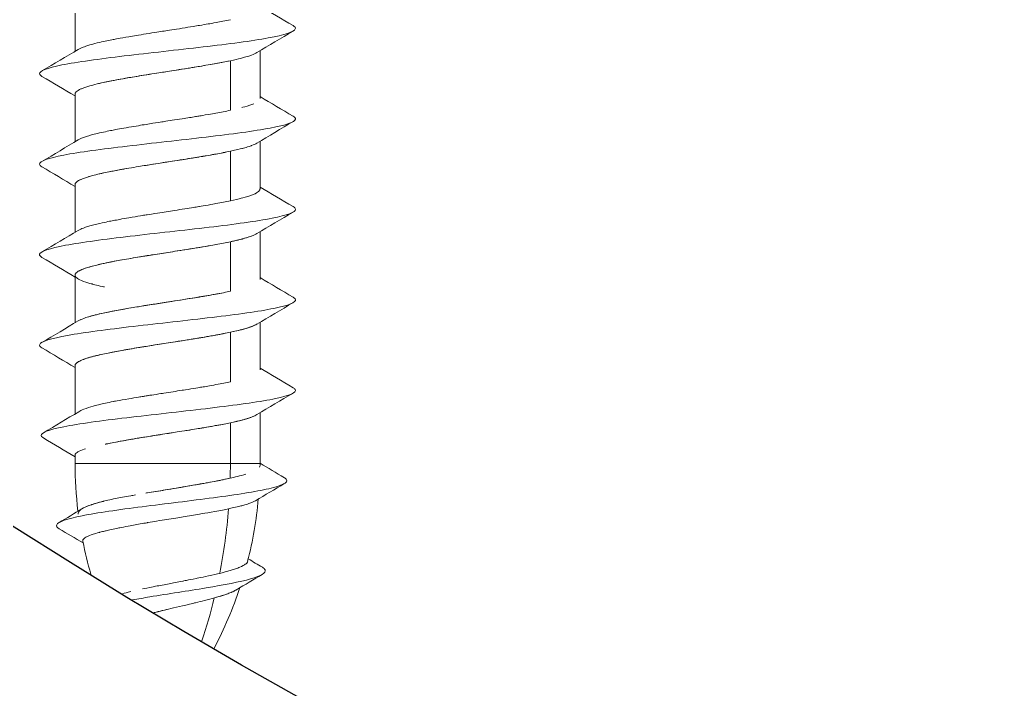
# Model space of a CAD drawing. Header units: inches. Extents: x 10 to 190, y 5 to 37.
# Drawn here: x 56.587 to 57.799, y 7.062 to 7.883 of the extents above; entities that cross this region are included whole.
import ezdxf

# ---------------------------------------------------------------- set-up
doc = ezdxf.new("R2010")
doc.units = ezdxf.units.IN
doc.header["$MEASUREMENT"] = 0

msp = doc.modelspace()

# ---------------------------------------------------------------- linework, layer by layer
at = {"color": 0, "linetype": 'Continuous', "lineweight": 0, "extrusion": (-1, 6.12323e-17, 0)}
for p, q in [((56.6548, 7.8442), (56.6548, 7.9027)), ((56.6911, 7.8565), (56.6911, 7.8565)), ((56.6911, 7.8565), (56.6911, 7.8565)), ((56.8818, 7.7864), (56.8818, 7.8449)), ((56.8455, 7.7719), (56.8455, 7.8327)), ((56.8455, 7.8327), (56.8455, 7.7719)), ((56.6548, 7.7332), (56.6548, 7.7917)), ((56.6911, 7.7455), (56.6911, 7.7455)), ((56.6911, 7.7455), (56.6911, 7.7455)), ((56.8818, 7.6754), (56.8818, 7.7339)), ((56.8455, 7.6609), (56.8455, 7.7217)), ((56.8455, 7.7217), (56.8455, 7.6609)), ((56.6548, 7.6222), (56.6548, 7.6807)), ((56.8818, 7.5644), (56.8818, 7.6229)), ((56.8455, 7.5499), (56.8455, 7.6107)), ((56.8455, 7.6107), (56.8455, 7.5499)), ((56.6548, 7.5112), (56.6548, 7.5697)), ((56.6911, 7.5235), (56.6911, 7.5235)), ((56.6911, 7.5235), (56.6911, 7.5235)), ((56.8818, 7.4534), (56.8818, 7.5119)), ((56.8455, 7.4389), (56.8455, 7.4997)), ((56.8455, 7.4997), (56.8455, 7.4389)), ((56.6548, 7.3995), (56.6548, 7.4587)), ((56.6911, 7.4125), (56.6911, 7.4125)), ((56.6911, 7.4125), (56.6911, 7.4125)), ((56.8818, 7.3389), (56.8818, 7.4009)), ((56.8455, 7.3389), (56.8455, 7.3887)), ((56.8455, 7.3887), (56.8455, 7.3389)), ((56.6548, 7.3389), (56.6548, 7.3489)), ((56.8455, 7.3389), (56.6548, 7.3389)), ((56.6548, 7.3389), (56.8455, 7.3389)), ((56.8818, 7.3389), (56.8455, 7.3389)), ((56.8455, 7.3389), (56.8818, 7.3389))]:
    msp.add_line(p, q, dxfattribs=at)
msp.add_circle((60.2243, 12.9566), 6.7609)
at = {"color": 0, "linetype": 'Continuous', "lineweight": 0, "extrusion": (0, 0, -1)}
for centre, start, end in [((-57.1399, 7.3389), 353.0461, 360), ((-56.3966, 7.3389), 185.1665, 194.3412), ((-57.1399, 7.3389), 343.7043, 348.6319), ((-56.3966, 7.3389), 198.3163, 207.8651)]:
    msp.add_arc(centre, 0.4851, start, end, dxfattribs=at)
at = {"color": 0, "linetype": 'Continuous', "lineweight": 0}
for start_param, end_param in [(-1.608287, -1.570796), (-1.8525, -1.685841), (-2.036565, -1.917872)]:
    msp.add_ellipse((56.5155, 7.3389), major_axis=(0, 0.4851), ratio=0.68008, start_param=start_param, end_param=end_param, dxfattribs=at)
at = {"color": 0, "linetype": 'Continuous', "lineweight": 0, "extrusion": (0, 0, -1)}
for start_param, end_param in [(-1.570796, -1.533305), (-1.455752, -1.289092), (-1.22372, -1.105027)]:
    msp.add_ellipse((56.5155, 7.3389), major_axis=(0, -0.4851), ratio=0.68008, start_param=start_param, end_param=end_param, dxfattribs=at)
at = {"color": 0, "linetype": 'Continuous', "lineweight": 0}
for points in [[(56.8818, 7.8997), (56.8953, 7.8917), (56.9088, 7.8837), (56.9224, 7.8757)], [(56.9224, 7.869), (56.9075, 7.8602), (56.8927, 7.8515), (56.8779, 7.8426)], [(56.6142, 7.8202), (56.629, 7.8289), (56.6439, 7.8377), (56.6587, 7.8466)], [(56.6587, 7.8466), (56.6587, 7.8466), (56.6587, 7.8466), (56.6587, 7.8466)], [(56.6548, 7.7894), (56.6413, 7.7975), (56.6277, 7.8055), (56.6142, 7.8135)], [(56.8818, 7.7887), (56.8953, 7.7807), (56.9088, 7.7727), (56.9224, 7.7647)], [(56.9224, 7.758), (56.9075, 7.7492), (56.8927, 7.7405), (56.8779, 7.7316)], [(56.6142, 7.7092), (56.629, 7.7179), (56.6439, 7.7267), (56.6587, 7.7356)], [(56.6587, 7.7356), (56.6587, 7.7356), (56.6587, 7.7356), (56.6587, 7.7356)], [(56.6548, 7.6784), (56.6413, 7.6865), (56.6277, 7.6945), (56.6142, 7.7025)], [(56.8818, 7.6777), (56.8953, 7.6697), (56.9088, 7.6617), (56.9224, 7.6537)], [(56.9224, 7.647), (56.9075, 7.6382), (56.8927, 7.6295), (56.8779, 7.6206)], [(56.6142, 7.5982), (56.629, 7.6069), (56.6439, 7.6157), (56.6586, 7.6246)], [(56.6586, 7.6246), (56.6586, 7.6246), (56.6586, 7.6246), (56.6586, 7.6246)], [(56.6548, 7.5674), (56.6413, 7.5755), (56.6277, 7.5835), (56.6142, 7.5915)], [(56.8818, 7.5667), (56.8953, 7.5587), (56.9088, 7.5507), (56.9224, 7.5427)], [(56.8818, 7.5644), (56.8818, 7.5644), (56.8818, 7.5644), (56.8818, 7.5644)], [(56.9224, 7.536), (56.9075, 7.5272), (56.8927, 7.5184), (56.8779, 7.5096)], [(56.6141, 7.4872), (56.629, 7.4959), (56.6438, 7.5047), (56.6586, 7.5136)], [(56.6548, 7.4564), (56.6413, 7.4645), (56.6277, 7.4725), (56.6142, 7.4805)], [(56.8818, 7.4557), (56.8953, 7.4477), (56.9088, 7.4397), (56.9224, 7.4317)], [(56.9223, 7.4249), (56.9075, 7.4162), (56.8926, 7.4074), (56.8779, 7.3986)], [(56.6161, 7.3765), (56.6306, 7.385), (56.645, 7.3936), (56.6593, 7.4022)], [(56.6548, 7.347), (56.642, 7.3546), (56.6291, 7.3622), (56.6163, 7.3697)], [(56.7411, 7.3712), (56.7411, 7.3712), (56.7411, 7.3712), (56.7411, 7.3712)], [(56.7411, 7.3712), (56.7411, 7.3712), (56.7411, 7.3712), (56.7411, 7.3712)], [(56.8811, 7.3343), (56.8816, 7.335), (56.8818, 7.3357), (56.8818, 7.3364)], [(56.8818, 7.3391), (56.8917, 7.3331), (56.9017, 7.3272), (56.9117, 7.3212)], [(56.8818, 7.3389), (56.8818, 7.3381), (56.8818, 7.3372), (56.8818, 7.3364)], [(56.8452, 7.3207), (56.8503, 7.3219), (56.8576, 7.3235), (56.8643, 7.3257)], [(56.9116, 7.314), (56.8998, 7.3071), (56.888, 7.3001), (56.8763, 7.2931)], [(56.6352, 7.2663), (56.6446, 7.2719), (56.654, 7.2775), (56.6633, 7.2832)], [(56.6647, 7.2413), (56.655, 7.2471), (56.6452, 7.2528), (56.6355, 7.2586)], [(56.8674, 7.2218), (56.8732, 7.2183), (56.8789, 7.2148), (56.8847, 7.2114)], [(56.8844, 7.2026), (56.8738, 7.1964), (56.8633, 7.1901), (56.8528, 7.1838)], [(56.7722, 7.1608), (56.7653, 7.1591), (56.7584, 7.1574), (56.7518, 7.1557)]]:
    msp.add_open_spline(points, degree=3, dxfattribs=at)
for points, knots in [([(56.6587, 7.8466), (56.6596, 7.8471), (56.6607, 7.8477), (56.6619, 7.8482), (56.6629, 7.8487), (56.6643, 7.8492), (56.6663, 7.8499), (56.6686, 7.8508), (56.6706, 7.8514), (56.6716, 7.8517), (56.6724, 7.8519), (56.6734, 7.8522), (56.6746, 7.8526), (56.6772, 7.8533), (56.6805, 7.8541), (56.6851, 7.8552), (56.6911, 7.8565), (56.6968, 7.8577), (56.7017, 7.8586), (56.7036, 7.859), (56.7095, 7.8601), (56.721, 7.8621), (56.7238, 7.8626), (56.7268, 7.8631), (56.73, 7.8636), (56.7337, 7.8642), (56.7378, 7.8649), (56.742, 7.8656), (56.752, 7.8671), (56.7594, 7.8683), (56.764, 7.869), (56.7692, 7.8698), (56.7767, 7.871), (56.7863, 7.8725), (56.7912, 7.8733), (56.7957, 7.874), (56.7998, 7.8747), (56.8027, 7.8751), (56.8053, 7.8756), (56.8077, 7.876), (56.8114, 7.8766), (56.8149, 7.8772), (56.818, 7.8777), (56.8209, 7.8782), (56.8242, 7.8788), (56.8278, 7.8794), (56.8332, 7.8804), (56.8392, 7.8816), (56.8455, 7.8829)], [0.3443405, 0.3443405, 0.3443405, 0.3443405, 0.375, 0.375, 0.375, 0.40625, 0.40625, 0.40625, 0.4375, 0.4375, 0.4375, 0.4575375, 0.4575375, 0.4575375, 0.5, 0.5, 0.5, 0.5625, 0.5625, 0.5625, 0.625, 0.625, 0.625, 0.6534866, 0.6534866, 0.6534866, 0.6875, 0.6875, 0.6875, 0.75, 0.75, 0.75, 0.8125, 0.8125, 0.8125, 0.8491694, 0.8491694, 0.8491694, 0.875, 0.875, 0.875, 0.90625, 0.90625, 0.90625, 0.9375, 0.9375, 0.9375, 1, 1, 1, 1]), ([(56.6142, 7.8135), (56.6125, 7.8144), (56.6115, 7.8154), (56.6105, 7.8201), (56.6202, 7.8238), (56.6573, 7.8311), (56.6844, 7.8348), (56.7461, 7.8422), (56.7804, 7.8459), (56.8434, 7.8532), (56.8718, 7.8569), (56.9121, 7.8643), (56.9239, 7.868), (56.9256, 7.873), (56.9246, 7.8744), (56.9224, 7.8757)], [0.25851394, 0.25851394, 0.25851394, 0.25851394, 0.25950767, 0.25950767, 0.26326651, 0.26326651, 0.26702535, 0.26702535, 0.2707842, 0.2707842, 0.27454304, 0.27454304, 0.27830189, 0.27830189, 0.2796758, 0.2796758, 0.2796758, 0.2796758]), ([(56.9224, 7.8757), (56.9246, 7.8744), (56.9256, 7.873), (56.9239, 7.868), (56.9121, 7.8643), (56.8718, 7.8569), (56.8434, 7.8532), (56.7804, 7.8459), (56.7461, 7.8422), (56.6844, 7.8348), (56.6573, 7.8311), (56.6202, 7.8238), (56.6105, 7.8201), (56.6115, 7.8154), (56.6125, 7.8144), (56.6142, 7.8135)], [-0.2796758, -0.2796758, -0.2796758, -0.2796758, -0.27830189, -0.27830189, -0.27454304, -0.27454304, -0.2707842, -0.2707842, -0.26702535, -0.26702535, -0.26326651, -0.26326651, -0.25950767, -0.25950767, -0.25851394, -0.25851394, -0.25851394, -0.25851394]), ([(56.8779, 7.8426), (56.8762, 7.8416), (56.874, 7.8406), (56.8714, 7.8396), (56.8703, 7.8392), (56.8687, 7.8386), (56.8663, 7.8379), (56.8637, 7.8371), (56.8616, 7.8365), (56.8602, 7.8361), (56.8595, 7.836), (56.8587, 7.8357), (56.8577, 7.8355), (56.855, 7.8348), (56.8511, 7.8339), (56.8455, 7.8327)], [0.8210069, 0.8210069, 0.8210069, 0.8210069, 0.875, 0.875, 0.875, 0.90625, 0.90625, 0.90625, 0.9375, 0.9375, 0.9375, 0.954172, 0.954172, 0.954172, 1, 1, 1, 1]), ([(56.8455, 7.8327), (56.8392, 7.8314), (56.8331, 7.8302), (56.8277, 7.8292), (56.825, 7.8287), (56.8217, 7.8281), (56.818, 7.8275), (56.8146, 7.8269), (56.8112, 7.8263), (56.8077, 7.8257), (56.8054, 7.8254), (56.8028, 7.8249), (56.7998, 7.8244), (56.7959, 7.8238), (56.7913, 7.8231), (56.7862, 7.8223), (56.7767, 7.8208), (56.7692, 7.8196), (56.764, 7.8188), (56.7594, 7.8181), (56.7519, 7.817), (56.742, 7.8153), (56.7377, 7.8147), (56.7337, 7.814), (56.73, 7.8134), (56.7268, 7.8129), (56.7237, 7.8124), (56.7209, 7.8119), (56.7096, 7.8099), (56.7036, 7.8088), (56.7017, 7.8084), (56.6968, 7.8075), (56.691, 7.8063), (56.685, 7.8049), (56.6805, 7.8039), (56.6772, 7.803), (56.6746, 7.8023), (56.6734, 7.802), (56.6724, 7.8017), (56.6716, 7.8015), (56.6706, 7.8012), (56.6686, 7.8006), (56.6662, 7.7997), (56.6642, 7.799), (56.6629, 7.7985), (56.6619, 7.798), (56.6595, 7.7969), (56.6575, 7.7958), (56.6562, 7.7945), (56.6549, 7.7933), (56.6547, 7.7923), (56.6548, 7.7917)], [0, 0, 0, 0, 0.0625, 0.0625, 0.0625, 0.09375, 0.09375, 0.09375, 0.125, 0.125, 0.125, 0.1518353, 0.1518353, 0.1518353, 0.1875, 0.1875, 0.1875, 0.25, 0.25, 0.25, 0.3125, 0.3125, 0.3125, 0.3463783, 0.3463783, 0.3463783, 0.375, 0.375, 0.375, 0.4375, 0.4375, 0.4375, 0.5, 0.5, 0.5, 0.542455, 0.542455, 0.542455, 0.5625, 0.5625, 0.5625, 0.59375, 0.59375, 0.59375, 0.625, 0.625, 0.625, 0.6875, 0.6875, 0.6875, 0.7291232, 0.7291232, 0.7291232, 0.7291232]), ([(56.8455, 7.8327), (56.8376, 7.831), (56.8254, 7.8287), (56.8098, 7.8261), (56.8019, 7.8248), (56.7947, 7.8236), (56.7856, 7.8222), (56.7764, 7.8207), (56.7689, 7.8196), (56.764, 7.8188), (56.7591, 7.8181), (56.7517, 7.8169), (56.7429, 7.8155), (56.7342, 7.8141), (56.7271, 7.8129), (56.7194, 7.8116), (56.7043, 7.809), (56.6927, 7.8068), (56.6836, 7.8046)], [0, 0, 0, 0, 0.125, 0.125, 0.125, 0.1875, 0.1875, 0.1875, 0.25, 0.25, 0.25, 0.3125, 0.3125, 0.3125, 0.375, 0.375, 0.375, 0.497558, 0.497558, 0.497558, 0.497558]), ([(56.6587, 7.7356), (56.6596, 7.7361), (56.6607, 7.7367), (56.6618, 7.7372), (56.663, 7.7377), (56.6644, 7.7383), (56.6662, 7.7389), (56.6679, 7.7395), (56.6697, 7.7401), (56.6716, 7.7407), (56.6729, 7.7411), (56.6744, 7.7415), (56.6762, 7.742), (56.6786, 7.7426), (56.6815, 7.7433), (56.685, 7.7441), (56.6916, 7.7456), (56.6975, 7.7468), (56.7017, 7.7476), (56.7054, 7.7483), (56.7116, 7.7495), (56.7209, 7.7511), (56.7249, 7.7518), (56.7288, 7.7524), (56.7326, 7.753), (56.7358, 7.7536), (56.7389, 7.7541), (56.7419, 7.7546), (56.7542, 7.7565), (56.7618, 7.7577), (56.764, 7.758), (56.7701, 7.759), (56.7775, 7.7601), (56.7862, 7.7615), (56.7928, 7.7625), (56.7982, 7.7634), (56.8025, 7.7641), (56.8045, 7.7644), (56.8062, 7.7647), (56.8078, 7.765), (56.8096, 7.7653), (56.8131, 7.7659), (56.818, 7.7667), (56.822, 7.7674), (56.8253, 7.768), (56.8277, 7.7684), (56.8336, 7.7695), (56.8396, 7.7706), (56.8455, 7.7719)], [0.3433021, 0.3433021, 0.3433021, 0.3433021, 0.375, 0.375, 0.375, 0.40625, 0.40625, 0.40625, 0.4375, 0.4375, 0.4375, 0.4643785, 0.4643785, 0.4643785, 0.5, 0.5, 0.5, 0.5625, 0.5625, 0.5625, 0.625, 0.625, 0.625, 0.6589784, 0.6589784, 0.6589784, 0.6875, 0.6875, 0.6875, 0.75, 0.75, 0.75, 0.8125, 0.8125, 0.8125, 0.8549372, 0.8549372, 0.8549372, 0.875, 0.875, 0.875, 0.90625, 0.90625, 0.90625, 0.9375, 0.9375, 0.9375, 1, 1, 1, 1]), ([(56.8595, 7.7752), (56.8595, 7.7752), (56.8596, 7.7752), (56.8596, 7.7752), (56.8603, 7.7754), (56.8648, 7.7765), (56.8693, 7.7781), (56.8712, 7.7787), (56.8727, 7.7793), (56.8741, 7.7799)], [0.06155038, 0.06155038, 0.06155038, 0.06155038, 0.0625, 0.0625, 0.0625, 0.125, 0.125, 0.125, 0.15096023, 0.15096023, 0.15096023, 0.15096023]), ([(56.6142, 7.7025), (56.6123, 7.7036), (56.6113, 7.7047), (56.6112, 7.7095), (56.6218, 7.7132), (56.6601, 7.7206), (56.6878, 7.7242), (56.75, 7.7316), (56.7843, 7.7353), (56.8468, 7.7427), (56.8748, 7.7464), (56.9138, 7.7537), (56.9248, 7.7574), (56.9254, 7.7623), (56.9244, 7.7635), (56.9224, 7.7647)], [0.2207772, 0.2207772, 0.2207772, 0.2207772, 0.22191922, 0.22191922, 0.22567807, 0.22567807, 0.22943691, 0.22943691, 0.23319575, 0.23319575, 0.2369546, 0.2369546, 0.24071344, 0.24071344, 0.2419384, 0.2419384, 0.2419384, 0.2419384]), ([(56.9224, 7.7647), (56.9244, 7.7635), (56.9254, 7.7623), (56.9248, 7.7574), (56.9138, 7.7537), (56.8748, 7.7464), (56.8468, 7.7427), (56.7843, 7.7353), (56.75, 7.7316), (56.6878, 7.7242), (56.6601, 7.7206), (56.6218, 7.7132), (56.6112, 7.7095), (56.6113, 7.7047), (56.6123, 7.7036), (56.6142, 7.7025)], [-0.2419384, -0.2419384, -0.2419384, -0.2419384, -0.24071344, -0.24071344, -0.2369546, -0.2369546, -0.23319575, -0.23319575, -0.22943691, -0.22943691, -0.22567807, -0.22567807, -0.22191922, -0.22191922, -0.2207772, -0.2207772, -0.2207772, -0.2207772]), ([(56.8455, 7.7217), (56.8396, 7.7205), (56.8336, 7.7193), (56.8278, 7.7182), (56.8253, 7.7178), (56.8221, 7.7172), (56.818, 7.7165), (56.8131, 7.7156), (56.8096, 7.7151), (56.8077, 7.7147), (56.8062, 7.7145), (56.8045, 7.7142), (56.8025, 7.7139), (56.7982, 7.7132), (56.7928, 7.7123), (56.7863, 7.7113), (56.7776, 7.7099), (56.7701, 7.7088), (56.764, 7.7078), (56.7617, 7.7075), (56.7542, 7.7063), (56.742, 7.7043), (56.7389, 7.7039), (56.7358, 7.7033), (56.7326, 7.7028), (56.7288, 7.7022), (56.7249, 7.7016), (56.721, 7.7009), (56.7116, 7.6993), (56.7054, 7.6981), (56.7017, 7.6974), (56.6975, 7.6966), (56.6916, 7.6955), (56.6851, 7.694), (56.6817, 7.6932), (56.6787, 7.6924), (56.6762, 7.6918), (56.6745, 7.6913), (56.673, 7.6909), (56.6716, 7.6905), (56.6695, 7.6899), (56.6678, 7.6893), (56.6663, 7.6887), (56.6648, 7.6882), (56.6633, 7.6877), (56.6619, 7.687), (56.6597, 7.686), (56.6575, 7.6849), (56.6562, 7.6835), (56.655, 7.6823), (56.6548, 7.6814), (56.6548, 7.6807)], [0, 0, 0, 0, 0.0625, 0.0625, 0.0625, 0.09375, 0.09375, 0.09375, 0.125, 0.125, 0.125, 0.1450576, 0.1450576, 0.1450576, 0.1875, 0.1875, 0.1875, 0.25, 0.25, 0.25, 0.3125, 0.3125, 0.3125, 0.3411117, 0.3411117, 0.3411117, 0.375, 0.375, 0.375, 0.4375, 0.4375, 0.4375, 0.5, 0.5, 0.5, 0.5367286, 0.5367286, 0.5367286, 0.5625, 0.5625, 0.5625, 0.59375, 0.59375, 0.59375, 0.625, 0.625, 0.625, 0.6875, 0.6875, 0.6875, 0.7328947, 0.7328947, 0.7328947, 0.7328947]), ([(56.8455, 7.7217), (56.8395, 7.7204), (56.8335, 7.7193), (56.8275, 7.7182), (56.8214, 7.7171), (56.8147, 7.7159), (56.8095, 7.715), (56.8042, 7.7142), (56.7972, 7.713), (56.7873, 7.7115), (56.7774, 7.7099), (56.7699, 7.7087), (56.7655, 7.7081), (56.7611, 7.7074), (56.7537, 7.7062), (56.7445, 7.7047), (56.7441, 7.7047), (56.7437, 7.7046), (56.7434, 7.7046)], [0, 0, 0, 0, 0.0625, 0.0625, 0.0625, 0.125, 0.125, 0.125, 0.1875, 0.1875, 0.1875, 0.25, 0.25, 0.25, 0.3125, 0.3125, 0.3125, 0.3150861, 0.3150861, 0.3150861, 0.3150861]), ([(56.8779, 7.7316), (56.8763, 7.7306), (56.8741, 7.7296), (56.8714, 7.7286), (56.8709, 7.7284), (56.8694, 7.7279), (56.8663, 7.7269), (56.864, 7.7262), (56.8619, 7.7256), (56.8602, 7.7252), (56.86, 7.7251), (56.8597, 7.725), (56.8594, 7.7249), (56.8573, 7.7244), (56.8531, 7.7233), (56.8455, 7.7217)], [0.821688, 0.821688, 0.821688, 0.821688, 0.875, 0.875, 0.875, 0.90625, 0.90625, 0.90625, 0.9375, 0.9375, 0.9375, 0.9465102, 0.9465102, 0.9465102, 1, 1, 1, 1]), ([(56.721, 7.7009), (56.721, 7.7009), (56.721, 7.7009), (56.7209, 7.7009), (56.7064, 7.6984), (56.6943, 7.6961), (56.6844, 7.6938)], [0.3747084, 0.3747084, 0.3747084, 0.3747084, 0.375, 0.375, 0.375, 0.4994209, 0.4994209, 0.4994209, 0.4994209]), ([(56.6714, 7.6904), (56.6714, 7.6904), (56.6713, 7.6904), (56.6713, 7.6904), (56.6677, 7.6893), (56.6645, 7.6882), (56.6623, 7.6872), (56.6601, 7.6863), (56.6578, 7.6851), (56.6562, 7.6835), (56.655, 7.6824), (56.6547, 7.6815), (56.6548, 7.6807)], [0.5617735, 0.5617735, 0.5617735, 0.5617735, 0.5625, 0.5625, 0.5625, 0.625, 0.625, 0.625, 0.6875, 0.6875, 0.6875, 0.7308377, 0.7308377, 0.7308377, 0.7308377]), ([(56.8455, 7.6609), (56.8509, 7.662), (56.8557, 7.6632), (56.8585, 7.6639), (56.8613, 7.6647), (56.8657, 7.6658), (56.8704, 7.6674), (56.875, 7.6691), (56.8771, 7.6702), (56.8788, 7.6713), (56.8804, 7.6724), (56.8813, 7.6736), (56.8816, 7.6745), (56.8817, 7.6748), (56.8818, 7.6751), (56.8818, 7.6754)], [0, 0, 0, 0, 0.0625, 0.0625, 0.0625, 0.125, 0.125, 0.125, 0.1875, 0.1875, 0.1875, 0.25, 0.25, 0.25, 0.2704448, 0.2704448, 0.2704448, 0.2704448]), ([(56.6586, 7.6246), (56.6597, 7.6252), (56.6608, 7.6257), (56.6619, 7.6262), (56.6631, 7.6268), (56.6658, 7.6279), (56.6716, 7.6297), (56.6735, 7.6303), (56.6756, 7.6308), (56.6779, 7.6314), (56.6801, 7.632), (56.6825, 7.6326), (56.6851, 7.6332), (56.6927, 7.6349), (56.6987, 7.636), (56.7017, 7.6366), (56.7063, 7.6375), (56.7126, 7.6386), (56.7209, 7.6401), (56.7262, 7.641), (56.731, 7.6418), (56.7352, 7.6425), (56.7377, 7.6429), (56.74, 7.6432), (56.742, 7.6436), (56.7432, 7.6438), (56.7468, 7.6443), (56.7529, 7.6453), (56.7572, 7.646), (56.7609, 7.6465), (56.764, 7.647), (56.7706, 7.648), (56.7781, 7.6492), (56.7862, 7.6505), (56.795, 7.6519), (56.8013, 7.6529), (56.8051, 7.6535), (56.8061, 7.6537), (56.807, 7.6538), (56.8077, 7.654), (56.8102, 7.6544), (56.8136, 7.655), (56.818, 7.6557), (56.8227, 7.6565), (56.8259, 7.6571), (56.8277, 7.6574), (56.834, 7.6585), (56.8399, 7.6597), (56.8455, 7.6609)], [0.3416968, 0.3416968, 0.3416968, 0.3416968, 0.375, 0.375, 0.375, 0.4375, 0.4375, 0.4375, 0.4687768, 0.4687768, 0.4687768, 0.5, 0.5, 0.5, 0.5625, 0.5625, 0.5625, 0.625, 0.625, 0.625, 0.664489, 0.664489, 0.664489, 0.6875, 0.6875, 0.6875, 0.71875, 0.71875, 0.71875, 0.75, 0.75, 0.75, 0.8125, 0.8125, 0.8125, 0.8618717, 0.8618717, 0.8618717, 0.875, 0.875, 0.875, 0.90625, 0.90625, 0.90625, 0.9375, 0.9375, 0.9375, 1, 1, 1, 1]), ([(56.6142, 7.5915), (56.612, 7.5927), (56.611, 7.594), (56.6121, 7.5989), (56.6234, 7.6026), (56.6631, 7.61), (56.6913, 7.6137), (56.7539, 7.6211), (56.7883, 7.6247), (56.8502, 7.6321), (56.8777, 7.6358), (56.9154, 7.6432), (56.9256, 7.6469), (56.9252, 7.6516), (56.9242, 7.6526), (56.9224, 7.6537)], [0.18304002, 0.18304002, 0.18304002, 0.18304002, 0.18433078, 0.18433078, 0.18808962, 0.18808962, 0.19184847, 0.19184847, 0.19560731, 0.19560731, 0.19936616, 0.19936616, 0.203125, 0.203125, 0.2042014, 0.2042014, 0.2042014, 0.2042014]), ([(56.9224, 7.6537), (56.9242, 7.6526), (56.9252, 7.6516), (56.9256, 7.6469), (56.9154, 7.6432), (56.8777, 7.6358), (56.8502, 7.6321), (56.7883, 7.6247), (56.7539, 7.6211), (56.6913, 7.6137), (56.6631, 7.61), (56.6234, 7.6026), (56.6121, 7.5989), (56.611, 7.594), (56.612, 7.5927), (56.6142, 7.5915)], [-0.2042014, -0.2042014, -0.2042014, -0.2042014, -0.203125, -0.203125, -0.19936616, -0.19936616, -0.19560731, -0.19560731, -0.19184847, -0.19184847, -0.18808962, -0.18808962, -0.18433078, -0.18433078, -0.18304002, -0.18304002, -0.18304002, -0.18304002]), ([(56.8779, 7.6206), (56.8765, 7.6198), (56.8745, 7.6188), (56.8708, 7.6174), (56.8661, 7.6157), (56.8616, 7.6145), (56.8609, 7.6143), (56.8602, 7.6141), (56.8563, 7.613), (56.8455, 7.6107)], [0.826369, 0.826369, 0.826369, 0.826369, 0.875, 0.875, 0.875, 0.9375, 0.9375, 0.9375, 1, 1, 1, 1]), ([(56.8779, 7.6206), (56.8763, 7.6197), (56.8742, 7.6187), (56.8714, 7.6176), (56.867, 7.616), (56.863, 7.6149), (56.861, 7.6144), (56.8607, 7.6143), (56.8604, 7.6142), (56.8602, 7.6141), (56.8586, 7.6137), (56.8563, 7.6131), (56.8532, 7.6124), (56.8492, 7.6115), (56.8464, 7.6109), (56.8455, 7.6107)], [0.8222952, 0.8222952, 0.8222952, 0.8222952, 0.875, 0.875, 0.875, 0.9286913, 0.9286913, 0.9286913, 0.9375, 0.9375, 0.9375, 0.96875, 0.96875, 0.96875, 1, 1, 1, 1]), ([(56.8455, 7.6107), (56.8399, 7.6095), (56.834, 7.6084), (56.8277, 7.6072), (56.8259, 7.6069), (56.8227, 7.6063), (56.818, 7.6055), (56.8137, 7.6047), (56.8102, 7.6042), (56.8078, 7.6037), (56.807, 7.6036), (56.8062, 7.6035), (56.8051, 7.6033), (56.8012, 7.6027), (56.795, 7.6017), (56.7862, 7.6003), (56.7781, 7.599), (56.7706, 7.5979), (56.764, 7.5968), (56.7609, 7.5963), (56.7572, 7.5958), (56.7529, 7.5951), (56.7468, 7.5941), (56.7432, 7.5935), (56.7419, 7.5933), (56.7399, 7.593), (56.7377, 7.5926), (56.7352, 7.5923), (56.731, 7.5916), (56.7262, 7.5908), (56.7209, 7.5899), (56.7126, 7.5885), (56.7063, 7.5873), (56.7017, 7.5864), (56.6987, 7.5859), (56.6927, 7.5847), (56.685, 7.5829), (56.6825, 7.5823), (56.6801, 7.5818), (56.6779, 7.5812), (56.6756, 7.5806), (56.6736, 7.58), (56.6716, 7.5795), (56.6657, 7.5777), (56.6631, 7.5766), (56.6618, 7.576), (56.6599, 7.5751), (56.6576, 7.574), (56.6562, 7.5725), (56.6553, 7.5716), (56.6549, 7.5708), (56.6548, 7.5701), (56.6547, 7.5697), (56.6548, 7.5694), (56.6549, 7.5691), (56.6549, 7.5689), (56.655, 7.5683), (56.6558, 7.5673), (56.6564, 7.5667), (56.6572, 7.5661), (56.6579, 7.5656), (56.6594, 7.5646), (56.6617, 7.5634), (56.6651, 7.5621), (56.6688, 7.5607), (56.6724, 7.5597), (56.6747, 7.5591), (56.6754, 7.5589), (56.6759, 7.5588), (56.6764, 7.5586), (56.6779, 7.5582), (56.6801, 7.5577), (56.6833, 7.5569), (56.6868, 7.5561), (56.6895, 7.5555), (56.6911, 7.5552)], [0, 0, 0, 0, 0.0625, 0.0625, 0.0625, 0.09375, 0.09375, 0.09375, 0.125, 0.125, 0.125, 0.138317, 0.138317, 0.138317, 0.1875, 0.1875, 0.1875, 0.25, 0.25, 0.25, 0.28125, 0.28125, 0.28125, 0.3125, 0.3125, 0.3125, 0.335438, 0.335438, 0.335438, 0.375, 0.375, 0.375, 0.4375, 0.4375, 0.4375, 0.5, 0.5, 0.5, 0.531205, 0.531205, 0.531205, 0.5625, 0.5625, 0.5625, 0.625, 0.625, 0.625, 0.6875, 0.6875, 0.6875, 0.726953, 0.726953, 0.726953, 0.75, 0.75, 0.75, 0.78125, 0.78125, 0.78125, 0.8125, 0.8125, 0.8125, 0.875, 0.875, 0.875, 0.924056, 0.924056, 0.924056, 0.9375, 0.9375, 0.9375, 0.96875, 0.96875, 0.96875, 1, 1, 1, 1]), ([(56.8455, 7.6107), (56.8346, 7.6084), (56.8215, 7.6061), (56.8112, 7.6043), (56.806, 7.6034), (56.7989, 7.6023), (56.7884, 7.6006), (56.7779, 7.599), (56.7705, 7.5978), (56.7635, 7.5968), (56.7566, 7.5957), (56.7492, 7.5945), (56.7434, 7.5936), (56.7377, 7.5927), (56.7305, 7.5915), (56.7232, 7.5903), (56.7085, 7.5878), (56.6961, 7.5855), (56.6854, 7.583), (56.68, 7.5818), (56.6754, 7.5806), (56.6705, 7.5791), (56.6657, 7.5777), (56.6629, 7.5765), (56.6614, 7.5758), (56.6599, 7.5751), (56.6576, 7.5739), (56.6562, 7.5725), (56.6551, 7.5715), (56.6548, 7.5705), (56.6548, 7.5697)], [0, 0, 0, 0, 0.125, 0.125, 0.125, 0.1875, 0.1875, 0.1875, 0.25, 0.25, 0.25, 0.3125, 0.3125, 0.3125, 0.375, 0.375, 0.375, 0.5, 0.5, 0.5, 0.5625, 0.5625, 0.5625, 0.625, 0.625, 0.625, 0.6875, 0.6875, 0.6875, 0.7341287, 0.7341287, 0.7341287, 0.7341287]), ([(56.6142, 7.4805), (56.6118, 7.4819), (56.6108, 7.4833), (56.613, 7.4884), (56.6252, 7.4921), (56.6661, 7.4994), (56.6947, 7.5031), (56.7579, 7.5105), (56.7922, 7.5142), (56.8536, 7.5215), (56.8805, 7.5252), (56.917, 7.5326), (56.9264, 7.5363), (56.9249, 7.5409), (56.9239, 7.5418), (56.9224, 7.5427)], [0.14530247, 0.14530247, 0.14530247, 0.14530247, 0.14674233, 0.14674233, 0.15050118, 0.15050118, 0.15426002, 0.15426002, 0.15801887, 0.15801887, 0.16177771, 0.16177771, 0.16553656, 0.16553656, 0.16646489, 0.16646489, 0.16646489, 0.16646489]), ([(56.9224, 7.5427), (56.9239, 7.5418), (56.9249, 7.5409), (56.9264, 7.5363), (56.917, 7.5326), (56.8805, 7.5252), (56.8536, 7.5215), (56.7922, 7.5142), (56.7579, 7.5105), (56.6947, 7.5031), (56.6661, 7.4994), (56.6252, 7.4921), (56.613, 7.4884), (56.6108, 7.4833), (56.6118, 7.4819), (56.6142, 7.4805)], [-0.16646489, -0.16646489, -0.16646489, -0.16646489, -0.16553656, -0.16553656, -0.16177771, -0.16177771, -0.15801887, -0.15801887, -0.15426002, -0.15426002, -0.15050118, -0.15050118, -0.14674233, -0.14674233, -0.14530247, -0.14530247, -0.14530247, -0.14530247]), ([(56.6586, 7.5136), (56.6598, 7.5142), (56.6609, 7.5148), (56.6619, 7.5152), (56.6637, 7.516), (56.6665, 7.5172), (56.6716, 7.5187), (56.6742, 7.5195), (56.677, 7.5202), (56.6796, 7.5209), (56.6815, 7.5213), (56.6833, 7.5218), (56.6851, 7.5222), (56.6878, 7.5228), (56.6904, 7.5233), (56.6931, 7.5239), (56.6955, 7.5244), (56.6983, 7.525), (56.7017, 7.5256), (56.7069, 7.5266), (56.7132, 7.5278), (56.721, 7.5291), (56.7279, 7.5303), (56.7337, 7.5312), (56.7379, 7.5319), (56.7395, 7.5322), (56.7408, 7.5324), (56.742, 7.5326), (56.7443, 7.5329), (56.7479, 7.5335), (56.753, 7.5343), (56.7577, 7.535), (56.7614, 7.5356), (56.7641, 7.536), (56.7711, 7.5371), (56.7786, 7.5383), (56.7862, 7.5395), (56.7995, 7.5416), (56.8064, 7.5428), (56.8077, 7.543), (56.8085, 7.5431), (56.811, 7.5435), (56.8154, 7.5442), (56.8186, 7.5448), (56.8228, 7.5455), (56.8278, 7.5464), (56.8344, 7.5476), (56.8403, 7.5488), (56.8455, 7.5499)], [0.3393971, 0.3393971, 0.3393971, 0.3393971, 0.375, 0.375, 0.375, 0.4375, 0.4375, 0.4375, 0.47412, 0.47412, 0.47412, 0.5, 0.5, 0.5, 0.53125, 0.53125, 0.53125, 0.5625, 0.5625, 0.5625, 0.625, 0.625, 0.625, 0.6706974, 0.6706974, 0.6706974, 0.6875, 0.6875, 0.6875, 0.71875, 0.71875, 0.71875, 0.75, 0.75, 0.75, 0.8125, 0.8125, 0.8125, 0.8748086, 0.8748086, 0.8748086, 0.9106309, 0.9106309, 0.9106309, 0.9375, 0.9375, 0.9375, 1, 1, 1, 1]), ([(56.7428, 7.5327), (56.7431, 7.5327), (56.7433, 7.5328), (56.7435, 7.5328), (56.7492, 7.5337), (56.7566, 7.5349), (56.763, 7.5358), (56.7693, 7.5368), (56.7768, 7.538), (56.7884, 7.5398), (56.8, 7.5417), (56.807, 7.5428), (56.8082, 7.543), (56.8095, 7.5433), (56.8165, 7.5444), (56.8256, 7.546), (56.8346, 7.5477), (56.8404, 7.5488), (56.8455, 7.5499)], [0.6850074, 0.6850074, 0.6850074, 0.6850074, 0.6875, 0.6875, 0.6875, 0.75, 0.75, 0.75, 0.8125, 0.8125, 0.8125, 0.875, 0.875, 0.875, 0.9375, 0.9375, 0.9375, 1, 1, 1, 1]), ([(56.6586, 7.5136), (56.6598, 7.5143), (56.6611, 7.5148), (56.6621, 7.5153), (56.6638, 7.516), (56.6667, 7.5172), (56.6714, 7.5186), (56.6761, 7.52), (56.6807, 7.5212), (56.6868, 7.5226), (56.6988, 7.5252), (56.7114, 7.5275), (56.7233, 7.5295)], [0.3379392, 0.3379392, 0.3379392, 0.3379392, 0.375, 0.375, 0.375, 0.4375, 0.4375, 0.4375, 0.5, 0.5, 0.5, 0.6208762, 0.6208762, 0.6208762, 0.6208762]), ([(56.8783, 7.5098), (56.8761, 7.5085), (56.8731, 7.5072), (56.8697, 7.506), (56.8667, 7.505), (56.8627, 7.5038), (56.8593, 7.5029), (56.8558, 7.502), (56.8509, 7.5008), (56.8455, 7.4997)], [0.8039518, 0.8039518, 0.8039518, 0.8039518, 0.875, 0.875, 0.875, 0.9375, 0.9375, 0.9375, 1, 1, 1, 1]), ([(56.8779, 7.5096), (56.8764, 7.5087), (56.8744, 7.5077), (56.8714, 7.5066), (56.8682, 7.5054), (56.865, 7.5045), (56.8626, 7.5038), (56.8617, 7.5035), (56.8609, 7.5033), (56.8602, 7.5031), (56.8588, 7.5028), (56.8566, 7.5022), (56.8533, 7.5014), (56.8501, 7.5007), (56.8474, 7.5001), (56.8455, 7.4997)], [0.8228833, 0.8228833, 0.8228833, 0.8228833, 0.875, 0.875, 0.875, 0.9206056, 0.9206056, 0.9206056, 0.9375, 0.9375, 0.9375, 0.96875, 0.96875, 0.96875, 1, 1, 1, 1]), ([(56.8455, 7.4997), (56.8401, 7.4986), (56.8343, 7.4974), (56.825, 7.4957), (56.8156, 7.494), (56.8085, 7.4929), (56.8072, 7.4927), (56.8059, 7.4924), (56.799, 7.4913), (56.7887, 7.4897), (56.7785, 7.4881), (56.7709, 7.4869), (56.7638, 7.4858), (56.7566, 7.4847), (56.7492, 7.4835), (56.7441, 7.4827), (56.7389, 7.4818), (56.7317, 7.4807), (56.7248, 7.4795), (56.711, 7.4772), (56.6982, 7.4749), (56.6866, 7.4723), (56.6807, 7.471), (56.6761, 7.4698), (56.6713, 7.4684), (56.6665, 7.4669), (56.6636, 7.4658), (56.6619, 7.465), (56.6602, 7.4643), (56.6579, 7.4631), (56.6564, 7.4617), (56.6552, 7.4606), (56.6547, 7.4597), (56.6548, 7.4587)], [0, 0, 0, 0, 0.0625, 0.0625, 0.0625, 0.125, 0.125, 0.125, 0.1875, 0.1875, 0.1875, 0.25, 0.25, 0.25, 0.3125, 0.3125, 0.3125, 0.375, 0.375, 0.375, 0.5, 0.5, 0.5, 0.5625, 0.5625, 0.5625, 0.625, 0.625, 0.625, 0.6875, 0.6875, 0.6875, 0.7352373, 0.7352373, 0.7352373, 0.7352373]), ([(56.8455, 7.4997), (56.8403, 7.4986), (56.8343, 7.4974), (56.8277, 7.4962), (56.8163, 7.4941), (56.8091, 7.493), (56.8077, 7.4927), (56.807, 7.4926), (56.8045, 7.4922), (56.7999, 7.4915), (56.7965, 7.4909), (56.792, 7.4902), (56.7863, 7.4893), (56.7786, 7.4881), (56.7711, 7.4869), (56.764, 7.4858), (56.7614, 7.4854), (56.7577, 7.4848), (56.7529, 7.4841), (56.7479, 7.4833), (56.7443, 7.4827), (56.742, 7.4823), (56.7409, 7.4822), (56.7395, 7.4819), (56.7379, 7.4817), (56.7337, 7.481), (56.7279, 7.4801), (56.7209, 7.4789), (56.7132, 7.4776), (56.7069, 7.4764), (56.7017, 7.4754), (56.6991, 7.4749), (56.6962, 7.4743), (56.693, 7.4737), (56.6902, 7.4731), (56.6876, 7.4725), (56.6851, 7.4719), (56.6834, 7.4715), (56.6815, 7.4711), (56.6796, 7.4706), (56.677, 7.47), (56.6743, 7.4693), (56.6716, 7.4685), (56.6666, 7.467), (56.6637, 7.4658), (56.6619, 7.465), (56.6603, 7.4643), (56.6578, 7.4631), (56.6562, 7.4615), (56.6555, 7.4608), (56.6551, 7.4602), (56.6549, 7.4596), (56.6548, 7.4593), (56.6548, 7.459), (56.6548, 7.4587)], [0, 0, 0, 0, 0.0625, 0.0625, 0.0625, 0.1245645, 0.1245645, 0.1245645, 0.1605407, 0.1605407, 0.1605407, 0.1875, 0.1875, 0.1875, 0.25, 0.25, 0.25, 0.28125, 0.28125, 0.28125, 0.3125, 0.3125, 0.3125, 0.3294389, 0.3294389, 0.3294389, 0.375, 0.375, 0.375, 0.4375, 0.4375, 0.4375, 0.46875, 0.46875, 0.46875, 0.5, 0.5, 0.5, 0.526891, 0.526891, 0.526891, 0.5625, 0.5625, 0.5625, 0.625, 0.625, 0.625, 0.6875, 0.6875, 0.6875, 0.7215099, 0.7215099, 0.7215099, 0.7373822, 0.7373822, 0.7373822, 0.7373822]), ([(56.6163, 7.3697), (56.6137, 7.3712), (56.6128, 7.3726), (56.6153, 7.3778), (56.6276, 7.3815), (56.6688, 7.3889), (56.6982, 7.3925), (56.7618, 7.3999), (56.796, 7.4036), (56.8569, 7.411), (56.8833, 7.4147), (56.9184, 7.422), (56.927, 7.4257), (56.9246, 7.4302), (56.9237, 7.4309), (56.9224, 7.4317)], [0.10764897, 0.10764897, 0.10764897, 0.10764897, 0.10915389, 0.10915389, 0.11291274, 0.11291274, 0.11667158, 0.11667158, 0.12043042, 0.12043042, 0.12418927, 0.12418927, 0.12794811, 0.12794811, 0.12872891, 0.12872891, 0.12872891, 0.12872891]), ([(56.9224, 7.4317), (56.9237, 7.4309), (56.9246, 7.4302), (56.927, 7.4257), (56.9184, 7.422), (56.8833, 7.4147), (56.8569, 7.411), (56.796, 7.4036), (56.7618, 7.3999), (56.6982, 7.3925), (56.6688, 7.3889), (56.6276, 7.3815), (56.6153, 7.3778), (56.6128, 7.3726), (56.6137, 7.3712), (56.6163, 7.3697)], [-0.12872891, -0.12872891, -0.12872891, -0.12872891, -0.12794811, -0.12794811, -0.12418927, -0.12418927, -0.12043042, -0.12043042, -0.11667158, -0.11667158, -0.11291274, -0.11291274, -0.10915389, -0.10915389, -0.10764897, -0.10764897, -0.10764897, -0.10764897]), ([(56.6593, 7.4022), (56.6604, 7.4029), (56.6614, 7.4033), (56.6618, 7.4035), (56.6639, 7.4046), (56.6669, 7.4058), (56.6715, 7.4073), (56.6754, 7.4086), (56.6789, 7.4096), (56.6814, 7.4102), (56.6829, 7.4106), (56.6841, 7.4109), (56.6849, 7.4111), (56.689, 7.4121), (56.6944, 7.4133), (56.7016, 7.4147), (56.7022, 7.4148), (56.708, 7.4159), (56.7207, 7.4181), (56.7249, 7.4188), (56.7288, 7.4194), (56.7327, 7.4201), (56.7346, 7.4204), (56.7366, 7.4207), (56.7388, 7.421), (56.7394, 7.4212), (56.74, 7.4213), (56.7406, 7.4213), (56.7428, 7.4217), (56.7442, 7.4219), (56.7449, 7.422), (56.7471, 7.4224), (56.7503, 7.4229), (56.7543, 7.4235), (56.7589, 7.4242), (56.7621, 7.4247), (56.7639, 7.425), (56.7714, 7.4262), (56.7789, 7.4273), (56.7861, 7.4285), (56.7883, 7.4288), (56.792, 7.4294), (56.797, 7.4302), (56.8017, 7.431), (56.8052, 7.4316), (56.8077, 7.432), (56.8084, 7.4321), (56.8093, 7.4322), (56.8103, 7.4324), (56.8142, 7.433), (56.8201, 7.434), (56.8277, 7.4354), (56.8347, 7.4367), (56.8406, 7.4378), (56.8455, 7.4389)], [0.3421887, 0.3421887, 0.3421887, 0.3421887, 0.375, 0.375, 0.375, 0.4375, 0.4375, 0.4375, 0.4759842, 0.4759842, 0.4759842, 0.5, 0.5, 0.5, 0.5625, 0.5625, 0.5625, 0.625, 0.625, 0.625, 0.6607143, 0.6607143, 0.6607143, 0.6785714, 0.6785714, 0.6785714, 0.6822968, 0.6822968, 0.6822968, 0.6964286, 0.6964286, 0.6964286, 0.7232143, 0.7232143, 0.7232143, 0.75, 0.75, 0.75, 0.8125, 0.8125, 0.8125, 0.84375, 0.84375, 0.84375, 0.875, 0.875, 0.875, 0.8883651, 0.8883651, 0.8883651, 0.9375, 0.9375, 0.9375, 1, 1, 1, 1]), ([(56.8782, 7.3988), (56.8763, 7.3976), (56.8737, 7.3965), (56.8706, 7.3953), (56.8675, 7.3942), (56.8636, 7.393), (56.8597, 7.392), (56.8558, 7.391), (56.8509, 7.3899), (56.8455, 7.3887)], [0.8117206, 0.8117206, 0.8117206, 0.8117206, 0.875, 0.875, 0.875, 0.9375, 0.9375, 0.9375, 1, 1, 1, 1]), ([(56.8779, 7.3986), (56.8765, 7.3978), (56.8745, 7.3968), (56.8714, 7.3956), (56.869, 7.3947), (56.8665, 7.3939), (56.8641, 7.3932), (56.8628, 7.3928), (56.8615, 7.3925), (56.8602, 7.3922), (56.8595, 7.392), (56.8574, 7.3914), (56.8532, 7.3904), (56.8504, 7.3898), (56.8477, 7.3892), (56.8455, 7.3887)], [0.8242341, 0.8242341, 0.8242341, 0.8242341, 0.875, 0.875, 0.875, 0.9146028, 0.9146028, 0.9146028, 0.9375, 0.9375, 0.9375, 0.96875, 0.96875, 0.96875, 1, 1, 1, 1]), ([(56.8455, 7.3887), (56.8407, 7.3877), (56.8353, 7.3866), (56.8269, 7.3851), (56.8185, 7.3835), (56.812, 7.3825), (56.81, 7.3821), (56.808, 7.3818), (56.8015, 7.3807), (56.7923, 7.3792), (56.783, 7.3778), (56.776, 7.3767), (56.7726, 7.3762), (56.7692, 7.3756), (56.7622, 7.3745), (56.7522, 7.373), (56.7422, 7.3714), (56.7356, 7.3703), (56.7311, 7.3696), (56.7267, 7.3688), (56.7201, 7.3677), (56.7112, 7.3661), (56.7023, 7.3645), (56.6969, 7.3634), (56.6927, 7.3625), (56.6924, 7.3625), (56.6921, 7.3624), (56.6918, 7.3624)], [0, 0, 0, 0, 0.0625, 0.0625, 0.0625, 0.125, 0.125, 0.125, 0.1875, 0.1875, 0.1875, 0.25, 0.25, 0.25, 0.3125, 0.3125, 0.3125, 0.375, 0.375, 0.375, 0.4375, 0.4375, 0.4375, 0.5, 0.5, 0.5, 0.5042141, 0.5042141, 0.5042141, 0.5042141]), ([(56.8455, 7.3887), (56.8408, 7.3877), (56.8353, 7.3866), (56.829, 7.3855), (56.819, 7.3836), (56.8124, 7.3825), (56.8105, 7.3822), (56.8083, 7.3818), (56.8019, 7.3808), (56.7906, 7.379)], [0, 0, 0, 0, 0.0625, 0.0625, 0.0625, 0.125, 0.125, 0.125, 0.1874488, 0.1874488, 0.1874488, 0.1874488]), ([(56.7714, 7.376), (56.7709, 7.3759), (56.7704, 7.3758), (56.7699, 7.3757), (56.7669, 7.3753), (56.7634, 7.3747), (56.7595, 7.3741), (56.756, 7.3736), (56.7525, 7.373), (56.7491, 7.3725), (56.7471, 7.3721), (56.7442, 7.3717), (56.7406, 7.3711), (56.7401, 7.371), (56.7395, 7.3709), (56.7389, 7.3708), (56.7355, 7.3703), (56.7322, 7.3697), (56.7291, 7.3692), (56.7261, 7.3687), (56.7195, 7.3677), (56.7102, 7.3659), (56.7026, 7.3645), (56.6972, 7.3635), (56.6935, 7.3627), (56.6933, 7.3627), (56.6932, 7.3627), (56.6931, 7.3626)], [0.244908, 0.244908, 0.244908, 0.244908, 0.25, 0.25, 0.25, 0.28125, 0.28125, 0.28125, 0.3125, 0.3125, 0.3125, 0.3396513, 0.3396513, 0.3396513, 0.34375, 0.34375, 0.34375, 0.375, 0.375, 0.375, 0.4375, 0.4375, 0.4375, 0.5, 0.5, 0.5, 0.5013727, 0.5013727, 0.5013727, 0.5013727]), ([(56.6678, 7.3567), (56.6654, 7.356), (56.6624, 7.355), (56.6598, 7.3537), (56.6578, 7.3528), (56.6563, 7.3518), (56.6555, 7.3508), (56.6554, 7.3506), (56.6552, 7.3503), (56.6551, 7.3501), (56.6549, 7.3497), (56.6548, 7.3493), (56.6548, 7.3489)], [0.625, 0.625, 0.625, 0.625, 0.6875, 0.6875, 0.6875, 0.75, 0.75, 0.75, 0.7712902, 0.7712902, 0.7712902, 0.7952598, 0.7952598, 0.7952598, 0.7952598]), ([(56.6355, 7.2586), (56.6326, 7.2602), (56.6315, 7.2619), (56.634, 7.2672), (56.6449, 7.2709), (56.6819, 7.2783), (56.7084, 7.282), (56.7658, 7.2894), (56.7969, 7.293), (56.8524, 7.3004), (56.8765, 7.3041), (56.9087, 7.3115), (56.9165, 7.3152), (56.914, 7.3196), (56.9131, 7.3204), (56.9117, 7.3212)], [0.06986645, 0.06986645, 0.06986645, 0.06986645, 0.07156545, 0.07156545, 0.07532429, 0.07532429, 0.07908314, 0.07908314, 0.08284198, 0.08284198, 0.08660083, 0.08660083, 0.09035967, 0.09035967, 0.0911743, 0.0911743, 0.0911743, 0.0911743]), ([(56.9117, 7.3212), (56.9131, 7.3204), (56.914, 7.3196), (56.9165, 7.3152), (56.9087, 7.3115), (56.8765, 7.3041), (56.8524, 7.3004), (56.7969, 7.293), (56.7658, 7.2894), (56.7084, 7.282), (56.6819, 7.2783), (56.6449, 7.2709), (56.634, 7.2672), (56.6315, 7.2619), (56.6326, 7.2602), (56.6355, 7.2586)], [-0.0911743, -0.0911743, -0.0911743, -0.0911743, -0.09035967, -0.09035967, -0.08660083, -0.08660083, -0.08284198, -0.08284198, -0.07908314, -0.07908314, -0.07532429, -0.07532429, -0.07156545, -0.07156545, -0.06986645, -0.06986645, -0.06986645, -0.06986645]), ([(56.7417, 7.3024), (56.7423, 7.3025), (56.743, 7.3026), (56.7436, 7.3027), (56.7497, 7.3037), (56.7569, 7.3049), (56.7655, 7.3063), (56.7729, 7.3075), (56.7802, 7.3087), (56.7872, 7.3099), (56.7873, 7.3099), (56.7947, 7.3111), (56.8083, 7.3135), (56.8092, 7.3137), (56.8107, 7.3139), (56.8127, 7.3143), (56.8162, 7.3149), (56.8214, 7.3159), (56.8278, 7.3171), (56.8347, 7.3184), (56.8405, 7.3196), (56.8452, 7.3207)], [0.6982106, 0.6982106, 0.6982106, 0.6982106, 0.7033583, 0.7033583, 0.7033583, 0.75, 0.75, 0.75, 0.8125, 0.8125, 0.8125, 0.875, 0.875, 0.875, 0.8973932, 0.8973932, 0.8973932, 0.9375, 0.9375, 0.9375, 1, 1, 1, 1]), ([(56.7429, 7.3026), (56.7469, 7.3032), (56.7506, 7.3039), (56.7542, 7.3044), (56.7616, 7.3057), (56.77, 7.307), (56.7788, 7.3085), (56.7897, 7.3103), (56.7999, 7.312), (56.8085, 7.3136), (56.8104, 7.3139), (56.8123, 7.3142), (56.8144, 7.3146), (56.8223, 7.316), (56.8298, 7.3175), (56.8364, 7.3188), (56.8396, 7.3195), (56.8425, 7.3201), (56.8452, 7.3207)], [0.6798564, 0.6798564, 0.6798564, 0.6798564, 0.7142857, 0.7142857, 0.7142857, 0.7857143, 0.7857143, 0.7857143, 0.8733901, 0.8733901, 0.8733901, 0.8928571, 0.8928571, 0.8928571, 0.9654359, 0.9654359, 0.9654359, 1, 1, 1, 1]), ([(56.6633, 7.2832), (56.6641, 7.2836), (56.6648, 7.2841), (56.6655, 7.2844), (56.6677, 7.2855), (56.6708, 7.2868), (56.675, 7.2882), (56.6751, 7.2882), (56.6765, 7.2887), (56.6799, 7.2898), (56.6818, 7.2903), (56.6835, 7.2908), (56.685, 7.2912), (56.6863, 7.2916), (56.6874, 7.2918), (56.6882, 7.292), (56.6922, 7.293), (56.6975, 7.2943), (56.7045, 7.2957), (56.7095, 7.2967), (56.7157, 7.2978), (56.7233, 7.2992), (56.7247, 7.2994), (56.7266, 7.2998), (56.729, 7.3002)], [0.3500353, 0.3500353, 0.3500353, 0.3500353, 0.375, 0.375, 0.375, 0.4375, 0.4375, 0.4375, 0.4625, 0.4625, 0.4625, 0.4813675, 0.4813675, 0.4813675, 0.5, 0.5, 0.5, 0.5625, 0.5625, 0.5625, 0.625, 0.625, 0.625, 0.6559796, 0.6559796, 0.6559796, 0.6559796]), ([(56.6588, 7.2767), (56.6588, 7.2767), (56.6588, 7.2767), (56.6588, 7.2767), (56.6584, 7.2783), (56.6591, 7.2799), (56.661, 7.2816), (56.6621, 7.2825), (56.6636, 7.2834), (56.6653, 7.2843), (56.6677, 7.2855), (56.6708, 7.2868), (56.6745, 7.288), (56.6763, 7.2887), (56.6783, 7.2893), (56.6813, 7.2902), (56.6844, 7.2911), (56.6869, 7.2917), (56.6886, 7.2921), (56.6889, 7.2922), (56.6893, 7.2923), (56.6897, 7.2924)], [0.2498258, 0.2498258, 0.2498258, 0.2498258, 0.25, 0.25, 0.25, 0.3308546, 0.3308546, 0.3308546, 0.375, 0.375, 0.375, 0.4375, 0.4375, 0.4375, 0.46875, 0.46875, 0.46875, 0.5, 0.5, 0.5, 0.5062439, 0.5062439, 0.5062439, 0.5062439]), ([(56.8763, 7.2931), (56.8749, 7.2923), (56.8728, 7.2913), (56.8694, 7.29), (56.8675, 7.2893), (56.8654, 7.2887), (56.8633, 7.288), (56.8615, 7.2875), (56.8598, 7.2871), (56.8581, 7.2866), (56.852, 7.285), (56.8466, 7.2839), (56.8433, 7.2832)], [0.8198428, 0.8198428, 0.8198428, 0.8198428, 0.875, 0.875, 0.875, 0.9090879, 0.9090879, 0.9090879, 0.9375, 0.9375, 0.9375, 1, 1, 1, 1]), ([(56.8433, 7.2832), (56.8386, 7.2822), (56.8331, 7.2811), (56.8265, 7.2799), (56.8199, 7.2787), (56.8147, 7.2778), (56.8114, 7.2772), (56.8097, 7.277), (56.8085, 7.2767), (56.8077, 7.2766), (56.801, 7.2755), (56.7942, 7.2744), (56.7875, 7.2733), (56.7822, 7.2724), (56.7752, 7.2713), (56.7668, 7.2699), (56.7641, 7.2695), (56.7601, 7.2689), (56.7549, 7.268), (56.7516, 7.2675), (56.7481, 7.2669), (56.7445, 7.2663), (56.7441, 7.2662), (56.7437, 7.2661), (56.7433, 7.2661), (56.7377, 7.2651), (56.732, 7.2641), (56.7265, 7.2631), (56.7241, 7.2627), (56.721, 7.2621), (56.7172, 7.2614), (56.713, 7.2605), (56.7101, 7.26), (56.7085, 7.2596), (56.7016, 7.2582), (56.6966, 7.257), (56.6928, 7.2562), (56.6918, 7.2559), (56.6903, 7.2556), (56.6886, 7.2552), (56.6876, 7.2549), (56.6864, 7.2546), (56.6852, 7.2543), (56.6852, 7.2543), (56.6833, 7.2539), (56.6801, 7.253), (56.6758, 7.2517), (56.6729, 7.2506), (56.6709, 7.2497), (56.6692, 7.249), (56.667, 7.2479), (56.6655, 7.2464), (56.6651, 7.2459), (56.6647, 7.2454), (56.6645, 7.2449), (56.6642, 7.2444), (56.6642, 7.2438), (56.6643, 7.2433)], [0, 0, 0, 0, 0.0625, 0.0625, 0.0625, 0.1042978, 0.1042978, 0.1042978, 0.125, 0.125, 0.125, 0.1875, 0.1875, 0.1875, 0.25, 0.25, 0.25, 0.2857143, 0.2857143, 0.2857143, 0.3178157, 0.3178157, 0.3178157, 0.3214286, 0.3214286, 0.3214286, 0.375, 0.375, 0.375, 0.40625, 0.40625, 0.40625, 0.4375, 0.4375, 0.4375, 0.5, 0.5, 0.5, 0.5219897, 0.5219897, 0.5219897, 0.5357143, 0.5357143, 0.5357143, 0.5625, 0.5625, 0.5625, 0.625, 0.625, 0.625, 0.6875, 0.6875, 0.6875, 0.7176111, 0.7176111, 0.7176111, 0.7471729, 0.7471729, 0.7471729, 0.7471729]), ([(56.7255, 7.1715), (56.7322, 7.1727), (56.7393, 7.1739), (56.769, 7.1788), (56.7936, 7.1825), (56.8377, 7.1898), (56.8572, 7.1935), (56.8832, 7.2009), (56.8897, 7.2046), (56.8875, 7.2093), (56.8864, 7.2103), (56.8847, 7.2114)], [0.04027253, 0.04027253, 0.04027253, 0.04027253, 0.04149469, 0.04149469, 0.04525354, 0.04525354, 0.04901238, 0.04901238, 0.05277123, 0.05277123, 0.05382314, 0.05382314, 0.05382314, 0.05382314]), ([(56.8847, 7.2114), (56.8864, 7.2103), (56.8875, 7.2093), (56.8897, 7.2046), (56.8832, 7.2009), (56.8572, 7.1935), (56.8377, 7.1898), (56.7936, 7.1825), (56.769, 7.1788), (56.7393, 7.1739), (56.7322, 7.1727), (56.7255, 7.1715)], [-0.05382314, -0.05382314, -0.05382314, -0.05382314, -0.05277123, -0.05277123, -0.04901238, -0.04901238, -0.04525354, -0.04525354, -0.04149469, -0.04149469, -0.04027253, -0.04027253, -0.04027253, -0.04027253]), ([(56.8325, 7.204), (56.8362, 7.205), (56.8411, 7.2062), (56.8463, 7.2078), (56.8482, 7.2083), (56.85, 7.2089), (56.8517, 7.2095), (56.8535, 7.2101), (56.8553, 7.2108), (56.8569, 7.2115), (56.8604, 7.2129), (56.8624, 7.2141), (56.8637, 7.2151), (56.865, 7.216), (56.8663, 7.2172), (56.8667, 7.2187)], [0, 0, 0, 0, 0.0625, 0.0625, 0.0625, 0.0926505, 0.0926505, 0.0926505, 0.125, 0.125, 0.125, 0.1875, 0.1875, 0.1875, 0.2493517, 0.2493517, 0.2493517, 0.2493517]), ([(56.7377, 7.1848), (56.7402, 7.1853), (56.7445, 7.1862), (56.7508, 7.1875), (56.7517, 7.1877), (56.7527, 7.1879), (56.7537, 7.1881), (56.7591, 7.1891), (56.7647, 7.1902), (56.7702, 7.1913), (56.7747, 7.1921), (56.7803, 7.1932), (56.7871, 7.1945), (56.7876, 7.1946), (56.7932, 7.1957), (56.8033, 7.1977), (56.8041, 7.1979), (56.8053, 7.1981), (56.8068, 7.1984), (56.8096, 7.199), (56.8136, 7.1998), (56.8187, 7.2009), (56.8241, 7.2021), (56.8287, 7.2031), (56.8325, 7.204)], [0.625, 0.625, 0.625, 0.625, 0.6795775, 0.6795775, 0.6795775, 0.6875, 0.6875, 0.6875, 0.75, 0.75, 0.75, 0.8125, 0.8125, 0.8125, 0.875, 0.875, 0.875, 0.8975538, 0.8975538, 0.8975538, 0.9375, 0.9375, 0.9375, 1, 1, 1, 1]), ([(56.7131, 7.179), (56.7157, 7.1797), (56.719, 7.1806), (56.7231, 7.1816), (56.7231, 7.1816), (56.7231, 7.1816), (56.7232, 7.1816)], [0.51706623, 0.51706623, 0.51706623, 0.51706623, 0.5625, 0.5625, 0.5625, 0.56257256, 0.56257256, 0.56257256, 0.56257256]), ([(56.8531, 7.184), (56.8518, 7.1832), (56.8503, 7.1824), (56.8484, 7.1815), (56.8452, 7.18), (56.8409, 7.1785), (56.8363, 7.177), (56.8329, 7.1759), (56.8294, 7.1749), (56.8258, 7.1739)], [0.8336456, 0.8336456, 0.8336456, 0.8336456, 0.875, 0.875, 0.875, 0.9467142, 0.9467142, 0.9467142, 1, 1, 1, 1]), ([(56.8528, 7.1838), (56.8518, 7.1832), (56.8504, 7.1825), (56.8488, 7.1817), (56.8471, 7.1809), (56.8453, 7.1802), (56.8436, 7.1795), (56.842, 7.1789), (56.8403, 7.1783), (56.8388, 7.1778), (56.8339, 7.1762), (56.8294, 7.1749), (56.8258, 7.1739)], [0.8425392, 0.8425392, 0.8425392, 0.8425392, 0.875, 0.875, 0.875, 0.9075007, 0.9075007, 0.9075007, 0.9375, 0.9375, 0.9375, 1, 1, 1, 1]), ([(56.8258, 7.1739), (56.8223, 7.1729), (56.8183, 7.1719), (56.8137, 7.1707), (56.8101, 7.1698), (56.8063, 7.1688), (56.8025, 7.1679), (56.8019, 7.1678), (56.8012, 7.1676), (56.8006, 7.1674), (56.7984, 7.1669), (56.7961, 7.1664), (56.7936, 7.1658), (56.7922, 7.1655), (56.7898, 7.1649), (56.7865, 7.1641), (56.7816, 7.163), (56.7768, 7.1619), (56.7722, 7.1608), (56.769, 7.16), (56.7641, 7.1588), (56.758, 7.1573), (56.7563, 7.1569), (56.7547, 7.1565), (56.7531, 7.156), (56.7526, 7.1559), (56.7522, 7.1558), (56.7517, 7.1557)], [0, 0, 0, 0, 0.0625, 0.0625, 0.0625, 0.1158571, 0.1158571, 0.1158571, 0.125, 0.125, 0.125, 0.15625, 0.15625, 0.15625, 0.1875, 0.1875, 0.1875, 0.25, 0.25, 0.25, 0.3125, 0.3125, 0.3125, 0.3348726, 0.3348726, 0.3348726, 0.3409417, 0.3409417, 0.3409417, 0.3409417])]:
    msp.add_open_spline(points, degree=3, knots=knots, dxfattribs=at)

doc.saveas('drawing.dxf')
